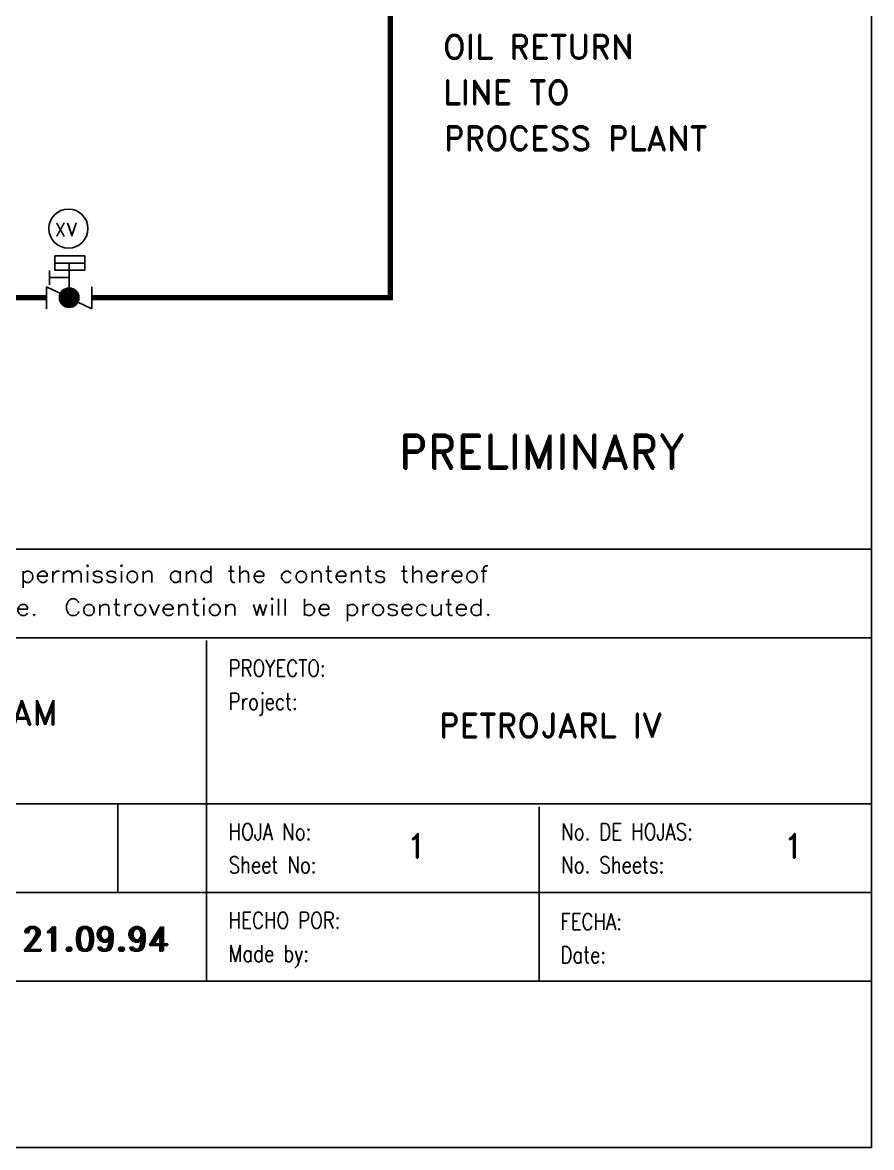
# Model space of a CAD drawing. Extents: x -22909.9 to -22897.8, y -4.7 to 4.1.
# Drawn here: x -22900.165 to -22897.824, y -4.711 to -1.609 of the extents above; entities that cross this region are included whole.
import ezdxf

# ---------------------------------------------------------------- set-up
doc = ezdxf.new("R2010")
doc.units = 0
doc.header["$MEASUREMENT"] = 0
doc.layers.get('0').update_dxf_attribs({"linetype": 'CONTINUOUS'})
for name, color, linetype in [('CARGA', 7, 'CONTINUOUS'), ('COW', 2, 'CONTINUOUS'), ('FORMATO', 7, 'CONTINUOUS'), ('SPEC', 93, 'CONTINUOUS')]:
    doc.layers.add(name, color=color, linetype=linetype)
doc.styles.add('ROMAND', font='romand', dxfattribs={"height": 0.0339})
doc.styles.add('SIMPLEX', font='SIMPLEX.SHX')

# ---------------------------------------------------------------- blocks, each defined once
blk = doc.blocks.new('*X18')
at = {"color": 0}
for p, q in [((10.8503, 3.7621), (10.8784, 3.7902)), ((10.8503, 3.7623), (10.8783, 3.7902)), ((10.8503, 3.7625), (10.8781, 3.7902)), ((10.8503, 3.7626), (10.8779, 3.7902)), ((10.8503, 3.7628), (10.8777, 3.7902)), ((10.8503, 3.763), (10.8776, 3.7902)), ((10.8503, 3.7632), (10.8774, 3.7902)), ((10.8503, 3.7633), (10.8772, 3.7902)), ((10.8503, 3.7635), (10.877, 3.7902)), ((10.8503, 3.7637), (10.8769, 3.7902)), ((10.8503, 3.7639), (10.8767, 3.7902)), ((10.8503, 3.7641), (10.8765, 3.7902)), ((10.8503, 3.7642), (10.8763, 3.7902)), ((10.8503, 3.7644), (10.8761, 3.7902)), ((10.8503, 3.7646), (10.8759, 3.7902)), ((10.8504, 3.7613), (10.8793, 3.7902)), ((10.8504, 3.7615), (10.8791, 3.7902)), ((10.8504, 3.7616), (10.8789, 3.7902)), ((10.8504, 3.7618), (10.8788, 3.7902)), ((10.8504, 3.762), (10.8786, 3.7902)), ((10.8504, 3.7648), (10.8758, 3.7902)), ((10.8504, 3.765), (10.8756, 3.7902)), ((10.8504, 3.7652), (10.8754, 3.7902)), ((10.8504, 3.7654), (10.8752, 3.7902)), ((10.8504, 3.7608), (10.8797, 3.7901)), ((10.8504, 3.761), (10.8796, 3.7901)), ((10.8504, 3.7611), (10.8794, 3.7901)), ((10.8504, 3.7656), (10.875, 3.7901)), ((10.8504, 3.7657), (10.8748, 3.7901)), ((10.8504, 3.7659), (10.8746, 3.7901)), ((10.8505, 3.7603), (10.8802, 3.7901)), ((10.8505, 3.7605), (10.8801, 3.7901)), ((10.8505, 3.7606), (10.8799, 3.7901)), ((10.8505, 3.7661), (10.8744, 3.7901)), ((10.8505, 3.7663), (10.8742, 3.7901)), ((10.8505, 3.7599), (10.8807, 3.79)), ((10.8505, 3.76), (10.8805, 3.79)), ((10.8505, 3.7602), (10.8804, 3.79)), ((10.8505, 3.7665), (10.874, 3.79)), ((10.8505, 3.7667), (10.8738, 3.79)), ((10.8506, 3.7595), (10.881, 3.79)), ((10.8506, 3.7597), (10.8809, 3.79)), ((10.8506, 3.7669), (10.8736, 3.79)), ((10.8506, 3.7671), (10.8734, 3.79)), ((10.8506, 3.7592), (10.8813, 3.7899)), ((10.8506, 3.7594), (10.8812, 3.7899)), ((10.8506, 3.7674), (10.8732, 3.7899)), ((10.8507, 3.7589), (10.8816, 3.7899)), ((10.8507, 3.7591), (10.8815, 3.7899)), ((10.8507, 3.7676), (10.873, 3.7899)), ((10.8507, 3.7678), (10.8728, 3.7899)), ((10.8507, 3.7586), (10.8819, 3.7898)), ((10.8507, 3.7588), (10.8818, 3.7898)), ((10.8507, 3.768), (10.8726, 3.7898)), ((10.8508, 3.7583), (10.8822, 3.7898)), ((10.8508, 3.7585), (10.8821, 3.7898)), ((10.8508, 3.7682), (10.8723, 3.7898)), ((10.8508, 3.758), (10.8825, 3.7897)), ((10.8508, 3.7582), (10.8824, 3.7897)), ((10.8508, 3.7684), (10.8721, 3.7897)), ((10.8508, 3.7686), (10.8719, 3.7897)), ((10.8509, 3.7579), (10.8827, 3.7897)), ((10.8509, 3.7689), (10.8717, 3.7897)), ((10.8509, 3.7576), (10.883, 3.7896)), ((10.8509, 3.7577), (10.8828, 3.7896)), ((10.8509, 3.7691), (10.8715, 3.7896)), ((10.851, 3.7573), (10.8832, 3.7896)), ((10.851, 3.7574), (10.8831, 3.7896)), ((10.851, 3.7693), (10.8712, 3.7896)), ((10.851, 3.7572), (10.8834, 3.7895)), ((10.851, 3.7696), (10.871, 3.7895)), ((10.8511, 3.757), (10.8835, 3.7895)), ((10.8511, 3.7567), (10.8838, 3.7894)), ((10.8511, 3.7569), (10.8837, 3.7894)), ((10.8511, 3.7698), (10.8708, 3.7894)), ((10.8512, 3.7566), (10.884, 3.7894)), ((10.8512, 3.77), (10.8705, 3.7894)), ((10.8512, 3.7563), (10.8842, 3.7893)), ((10.8512, 3.7565), (10.8841, 3.7893)), ((10.8512, 3.7703), (10.8703, 3.7893)), ((10.8513, 3.7562), (10.8844, 3.7893)), ((10.8513, 3.7705), (10.87, 3.7893)), ((10.8513, 3.756), (10.8845, 3.7892)), ((10.8514, 3.7559), (10.8847, 3.7892)), ((10.8514, 3.7707), (10.8698, 3.7892)), ((10.8514, 3.7556), (10.8849, 3.7891)), ((10.8514, 3.7558), (10.8848, 3.7891)), ((10.8514, 3.771), (10.8696, 3.7891)), ((10.8515, 3.7555), (10.8851, 3.7891)), ((10.8515, 3.7554), (10.8852, 3.789)), ((10.8515, 3.7713), (10.8693, 3.789)), ((10.8516, 3.7552), (10.8853, 3.789)), ((10.8516, 3.7715), (10.869, 3.789)), ((10.8516, 3.7551), (10.8855, 3.7889)), ((10.8517, 3.7548), (10.8857, 3.7889)), ((10.8517, 3.755), (10.8856, 3.7889)), ((10.8517, 3.7718), (10.8688, 3.7889)), ((10.8517, 3.7547), (10.8859, 3.7888)), ((10.8518, 3.7546), (10.886, 3.7888)), ((10.8518, 3.772), (10.8685, 3.7888)), ((10.8518, 3.7544), (10.8861, 3.7887)), ((10.8519, 3.7543), (10.8863, 3.7887)), ((10.8519, 3.7723), (10.8682, 3.7887)), ((10.8519, 3.7542), (10.8864, 3.7886)), ((10.852, 3.754), (10.8865, 3.7886)), ((10.852, 3.7726), (10.868, 3.7886)), ((10.852, 3.7539), (10.8866, 3.7885)), ((10.8521, 3.7538), (10.8868, 3.7885)), ((10.8521, 3.7729), (10.8677, 3.7885)), ((10.8521, 3.7536), (10.8869, 3.7884)), ((10.8522, 3.7535), (10.887, 3.7884)), ((10.8522, 3.7732), (10.8674, 3.7884)), ((10.8522, 3.7534), (10.8872, 3.7883)), ((10.8523, 3.7533), (10.8873, 3.7883)), ((10.8523, 3.7735), (10.8671, 3.7883)), ((10.8523, 3.7531), (10.8874, 3.7882)), ((10.8524, 3.753), (10.8875, 3.7882)), ((10.8524, 3.7529), (10.8877, 3.7881)), ((10.8524, 3.7738), (10.8668, 3.7881)), ((10.8525, 3.7528), (10.8878, 3.7881)), ((10.8525, 3.7526), (10.8879, 3.788)), ((10.8526, 3.7525), (10.888, 3.788)), ((10.8526, 3.7741), (10.8665, 3.788)), ((10.8526, 3.7524), (10.8882, 3.7879)), ((10.8527, 3.7523), (10.8883, 3.7879)), ((10.8527, 3.7744), (10.8662, 3.7879)), ((10.8527, 3.7522), (10.8884, 3.7878)), ((10.8528, 3.752), (10.8885, 3.7878)), ((10.8528, 3.7747), (10.8658, 3.7877)), ((10.8529, 3.7519), (10.8886, 3.7877)), ((10.8529, 3.7518), (10.8888, 3.7876)), ((10.853, 3.7517), (10.8889, 3.7876)), ((10.853, 3.7516), (10.889, 3.7875)), ((10.853, 3.775), (10.8655, 3.7875)), ((10.8531, 3.7514), (10.8891, 3.7875)), ((10.8531, 3.7513), (10.8892, 3.7874)), ((10.8532, 3.7754), (10.8652, 3.7874)), ((10.8532, 3.7512), (10.8894, 3.7873)), ((10.8533, 3.7511), (10.8895, 3.7873)), ((10.8533, 3.751), (10.8896, 3.7872)), ((10.8534, 3.7508), (10.8897, 3.7872)), ((10.8534, 3.7758), (10.8648, 3.7872)), ((10.8534, 3.7507), (10.8898, 3.7871)), ((10.8535, 3.7506), (10.8899, 3.787)), ((10.8536, 3.7505), (10.89, 3.787)), ((10.8536, 3.7761), (10.8644, 3.787)), ((10.8536, 3.7504), (10.8902, 3.7869)), ((10.8537, 3.7503), (10.8903, 3.7869)), ((10.8538, 3.7502), (10.8904, 3.7868)), ((10.8538, 3.7765), (10.864, 3.7868)), ((10.8538, 3.75), (10.8905, 3.7867)), ((10.8539, 3.7499), (10.8906, 3.7867)), ((10.8539, 3.7498), (10.8907, 3.7866)), ((10.854, 3.7497), (10.8908, 3.7865)), ((10.854, 3.7769), (10.8636, 3.7865)), ((10.8541, 3.7496), (10.891, 3.7865)), ((10.8541, 3.7495), (10.8911, 3.7864)), ((10.8542, 3.7494), (10.8912, 3.7863)), ((10.8543, 3.7493), (10.8913, 3.7863)), ((10.8543, 3.7774), (10.8632, 3.7863)), ((10.8543, 3.7492), (10.8914, 3.7862)), ((10.8544, 3.7491), (10.8915, 3.7861)), ((10.8545, 3.7489), (10.8916, 3.7861)), ((10.8546, 3.7488), (10.8917, 3.786)), ((10.8546, 3.7779), (10.8627, 3.786)), ((10.8546, 3.7487), (10.8918, 3.7859)), ((10.8547, 3.7486), (10.8919, 3.7859)), ((10.8548, 3.7485), (10.892, 3.7858)), ((10.8548, 3.7484), (10.8921, 3.7857)), ((10.8549, 3.7483), (10.8922, 3.7856)), ((10.8549, 3.7784), (10.8622, 3.7856)), ((10.855, 3.7482), (10.8924, 3.7856)), ((10.855, 3.7481), (10.8925, 3.7855)), ((10.8551, 3.748), (10.8926, 3.7854)), ((10.8552, 3.7479), (10.8927, 3.7854)), ((10.8553, 3.7478), (10.8928, 3.7853)), ((10.8553, 3.7477), (10.8929, 3.7852)), ((10.8553, 3.7789), (10.8616, 3.7852)), ((10.8554, 3.7476), (10.893, 3.7851)), ((10.8555, 3.7475), (10.8931, 3.7851)), ((10.8556, 3.7474), (10.8932, 3.785)), ((10.8556, 3.7473), (10.8933, 3.7849)), ((10.8557, 3.7472), (10.8934, 3.7848)), ((10.8558, 3.7471), (10.8935, 3.7848)), ((10.8558, 3.7796), (10.8609, 3.7847)), ((10.8559, 3.747), (10.8936, 3.7847)), ((10.8559, 3.7469), (10.8937, 3.7846)), ((10.856, 3.7468), (10.8938, 3.7845)), ((10.8561, 3.7467), (10.8939, 3.7845)), ((10.8562, 3.7466), (10.894, 3.7844)), ((10.8562, 3.7465), (10.8941, 3.7843)), ((10.8563, 3.7464), (10.8942, 3.7842)), ((10.8564, 3.7463), (10.8943, 3.7841)), ((10.8565, 3.7462), (10.8944, 3.7841)), ((10.8565, 3.7805), (10.8601, 3.7841)), ((10.8566, 3.7461), (10.8945, 3.784)), ((10.8566, 3.746), (10.8946, 3.7839)), ((10.8567, 3.7459), (10.8947, 3.7838)), ((10.8568, 3.7458), (10.8948, 3.7837)), ((10.8569, 3.7457), (10.8949, 3.7837)), ((10.857, 3.7456), (10.8949, 3.7836)), ((10.8571, 3.7455), (10.895, 3.7835)), ((10.8571, 3.7454), (10.8951, 3.7834)), ((10.8572, 3.7453), (10.8952, 3.7833)), ((10.8573, 3.7452), (10.8953, 3.7832)), ((10.8574, 3.7451), (10.8954, 3.7832)), ((10.8575, 3.745), (10.8955, 3.7831)), ((10.8576, 3.745), (10.8956, 3.783)), ((10.8576, 3.7449), (10.8957, 3.7829)), ((10.8577, 3.7448), (10.8958, 3.7828)), ((10.8578, 3.7447), (10.8959, 3.7827)), ((10.8579, 3.7446), (10.896, 3.7826)), ((10.858, 3.7445), (10.896, 3.7826)), ((10.8581, 3.7444), (10.8961, 3.7825)), ((10.8582, 3.7443), (10.8962, 3.7824)), ((10.8583, 3.7442), (10.8963, 3.7823)), ((10.8583, 3.7441), (10.8964, 3.7822)), ((10.8584, 3.7441), (10.8965, 3.7821)), ((10.8585, 3.744), (10.8966, 3.782)), ((10.8586, 3.7439), (10.8967, 3.7819)), ((10.8587, 3.7438), (10.8968, 3.7818)), ((10.8588, 3.7437), (10.8968, 3.7818)), ((10.8589, 3.7436), (10.8969, 3.7817)), ((10.859, 3.7435), (10.897, 3.7816)), ((10.8591, 3.7435), (10.8971, 3.7815)), ((10.8592, 3.7434), (10.8972, 3.7814)), ((10.8593, 3.7433), (10.8973, 3.7813)), ((10.8594, 3.7432), (10.8973, 3.7812)), ((10.8594, 3.7431), (10.8974, 3.7811)), ((10.8595, 3.743), (10.8975, 3.781)), ((10.8596, 3.743), (10.8976, 3.7809)), ((10.8597, 3.7429), (10.8977, 3.7808)), ((10.8598, 3.7428), (10.8978, 3.7807)), ((10.8599, 3.7427), (10.8978, 3.7806)), ((10.86, 3.7426), (10.8979, 3.7805)), ((10.8601, 3.7426), (10.898, 3.7804)), ((10.8602, 3.7425), (10.8981, 3.7803)), ((10.8603, 3.7424), (10.8982, 3.7802)), ((10.8604, 3.7423), (10.8982, 3.7801)), ((10.8605, 3.7422), (10.8983, 3.78)), ((10.8606, 3.7422), (10.8984, 3.7799)), ((10.8607, 3.7421), (10.8985, 3.7798)), ((10.8608, 3.742), (10.8985, 3.7797)), ((10.8609, 3.7419), (10.8986, 3.7796)), ((10.861, 3.7419), (10.8987, 3.7795)), ((10.8611, 3.7418), (10.8988, 3.7794)), ((10.8612, 3.7417), (10.8988, 3.7793)), ((10.8613, 3.7416), (10.8989, 3.7792)), ((10.8614, 3.7416), (10.899, 3.7791)), ((10.8615, 3.7415), (10.8991, 3.779)), ((10.8616, 3.7414), (10.8991, 3.7789)), ((10.8617, 3.7413), (10.8992, 3.7788)), ((10.8618, 3.7413), (10.8993, 3.7787)), ((10.8619, 3.7412), (10.8994, 3.7786)), ((10.862, 3.7411), (10.8994, 3.7785)), ((10.8621, 3.741), (10.8995, 3.7784)), ((10.8622, 3.741), (10.8996, 3.7783)), ((10.8623, 3.7409), (10.8997, 3.7782)), ((10.8625, 3.7408), (10.8997, 3.7781)), ((10.8626, 3.7408), (10.8998, 3.778)), ((10.8627, 3.7407), (10.8999, 3.7779)), ((10.8628, 3.7406), (10.8999, 3.7778)), ((10.8629, 3.7406), (10.9, 3.7777)), ((10.863, 3.7405), (10.9001, 3.7776)), ((10.8631, 3.7404), (10.9001, 3.7774)), ((10.8632, 3.7403), (10.9002, 3.7773)), ((10.8633, 3.7403), (10.9003, 3.7772)), ((10.8634, 3.7402), (10.9003, 3.7771)), ((10.8635, 3.7402), (10.9004, 3.777)), ((10.8637, 3.7401), (10.9005, 3.7769)), ((10.8638, 3.74), (10.9005, 3.7768)), ((10.8639, 3.74), (10.9006, 3.7767)), ((10.864, 3.7399), (10.9007, 3.7766)), ((10.8641, 3.7398), (10.9007, 3.7764)), ((10.8642, 3.7398), (10.9008, 3.7763)), ((10.8643, 3.7397), (10.9008, 3.7762)), ((10.8644, 3.7396), (10.9009, 3.7761)), ((10.8646, 3.7396), (10.901, 3.776)), ((10.8647, 3.7395), (10.901, 3.7759)), ((10.8648, 3.7395), (10.9011, 3.7758)), ((10.8649, 3.7394), (10.9012, 3.7756)), ((10.865, 3.7393), (10.9012, 3.7755)), ((10.8651, 3.7393), (10.9013, 3.7754)), ((10.8653, 3.7392), (10.9013, 3.7753)), ((10.8654, 3.7392), (10.9014, 3.7752)), ((10.8655, 3.7391), (10.9014, 3.775)), ((10.8656, 3.739), (10.9015, 3.7749)), ((10.8657, 3.739), (10.9016, 3.7748)), ((10.8659, 3.7389), (10.9016, 3.7747)), ((10.866, 3.7389), (10.9017, 3.7746)), ((10.8661, 3.7388), (10.9017, 3.7744)), ((10.8662, 3.7388), (10.9018, 3.7743)), ((10.8663, 3.7387), (10.9018, 3.7742)), ((10.8665, 3.7387), (10.9019, 3.7741)), ((10.8666, 3.7386), (10.9019, 3.774)), ((10.8667, 3.7386), (10.902, 3.7738)), ((10.8668, 3.7385), (10.9021, 3.7737)), ((10.867, 3.7384), (10.9021, 3.7736)), ((10.8671, 3.7384), (10.9022, 3.7735)), ((10.8672, 3.7383), (10.9022, 3.7733)), ((10.8673, 3.7383), (10.9023, 3.7732)), ((10.8675, 3.7382), (10.9023, 3.7731)), ((10.8676, 3.7382), (10.9024, 3.773)), ((10.8677, 3.7381), (10.9024, 3.7728)), ((10.8679, 3.7381), (10.9025, 3.7727)), ((10.868, 3.738), (10.9025, 3.7726)), ((10.8681, 3.738), (10.9025, 3.7724)), ((10.8682, 3.738), (10.9026, 3.7723)), ((10.8684, 3.7379), (10.9026, 3.7722)), ((10.8685, 3.7379), (10.9027, 3.772)), ((10.8686, 3.7378), (10.9027, 3.7719)), ((10.8688, 3.7378), (10.9028, 3.7718)), ((10.8689, 3.7377), (10.9028, 3.7716)), ((10.869, 3.7377), (10.9029, 3.7715)), ((10.8692, 3.7376), (10.9029, 3.7714)), ((10.8693, 3.7376), (10.9029, 3.7712)), ((10.8694, 3.7376), (10.903, 3.7711)), ((10.8696, 3.7375), (10.903, 3.771)), ((10.8697, 3.7375), (10.9031, 3.7708)), ((10.8699, 3.7374), (10.9031, 3.7707)), ((10.87, 3.7374), (10.9031, 3.7706)), ((10.8701, 3.7374), (10.9032, 3.7704)), ((10.8703, 3.7373), (10.9032, 3.7703)), ((10.8704, 3.7373), (10.9033, 3.7701)), ((10.8705, 3.7373), (10.9033, 3.77)), ((10.8707, 3.7372), (10.9033, 3.7699)), ((10.8708, 3.7372), (10.9034, 3.7697)), ((10.871, 3.7371), (10.9034, 3.7696)), ((10.8711, 3.7371), (10.9034, 3.7694)), ((10.8713, 3.7371), (10.9035, 3.7693)), ((10.8714, 3.7371), (10.9035, 3.7691)), ((10.8715, 3.737), (10.9035, 3.769)), ((10.8717, 3.737), (10.9036, 3.7689)), ((10.8718, 3.737), (10.9036, 3.7687)), ((10.872, 3.7369), (10.9036, 3.7686)), ((10.8721, 3.7369), (10.9037, 3.7684)), ((10.8723, 3.7369), (10.9037, 3.7683)), ((10.8724, 3.7368), (10.9037, 3.7681)), ((10.8726, 3.7368), (10.9037, 3.768)), ((10.8727, 3.7368), (10.9038, 3.7678)), ((10.8729, 3.7368), (10.9038, 3.7677)), ((10.873, 3.7367), (10.9038, 3.7675)), ((10.8732, 3.7367), (10.9038, 3.7674)), ((10.8733, 3.7367), (10.9039, 3.7672)), ((10.8735, 3.7367), (10.9039, 3.7671)), ((10.8737, 3.7367), (10.9039, 3.7669)), ((10.8738, 3.7366), (10.9039, 3.7667)), ((10.874, 3.7366), (10.9039, 3.7666)), ((10.8741, 3.7366), (10.904, 3.7664)), ((10.8743, 3.7366), (10.904, 3.7663)), ((10.8744, 3.7366), (10.904, 3.7661)), ((10.8746, 3.7365), (10.904, 3.7659)), ((10.8748, 3.7365), (10.904, 3.7658)), ((10.8749, 3.7365), (10.904, 3.7656)), ((10.8751, 3.7365), (10.9041, 3.7655)), ((10.8753, 3.7365), (10.9041, 3.7653)), ((10.8754, 3.7365), (10.9041, 3.7651)), ((10.8756, 3.7365), (10.9041, 3.765)), ((10.8758, 3.7365), (10.9041, 3.7648)), ((10.8759, 3.7364), (10.9041, 3.7646)), ((10.8761, 3.7364), (10.9041, 3.7645)), ((10.8763, 3.7364), (10.9041, 3.7643)), ((10.8764, 3.7364), (10.9041, 3.7641)), ((10.8766, 3.7364), (10.9041, 3.7639)), ((10.8768, 3.7364), (10.9041, 3.7638)), ((10.877, 3.7364), (10.9041, 3.7636)), ((10.8771, 3.7364), (10.9041, 3.7634)), ((10.8773, 3.7364), (10.9041, 3.7632)), ((10.8775, 3.7364), (10.9041, 3.7631)), ((10.8777, 3.7364), (10.9041, 3.7629)), ((10.8778, 3.7364), (10.9041, 3.7627)), ((10.878, 3.7364), (10.9041, 3.7625)), ((10.8782, 3.7364), (10.9041, 3.7623)), ((10.8784, 3.7364), (10.9041, 3.7622)), ((10.8786, 3.7364), (10.9041, 3.762)), ((10.8788, 3.7365), (10.9041, 3.7618)), ((10.879, 3.7365), (10.9041, 3.7616)), ((10.8791, 3.7365), (10.9041, 3.7614)), ((10.8793, 3.7365), (10.9041, 3.7612)), ((10.8795, 3.7365), (10.904, 3.761)), ((10.8797, 3.7365), (10.904, 3.7608)), ((10.8799, 3.7365), (10.904, 3.7606)), ((10.8801, 3.7366), (10.904, 3.7604)), ((10.8803, 3.7366), (10.904, 3.7602)), ((10.8805, 3.7366), (10.9039, 3.76)), ((10.8807, 3.7366), (10.9039, 3.7598)), ((10.8809, 3.7367), (10.9039, 3.7596)), ((10.8811, 3.7367), (10.9039, 3.7594)), ((10.8813, 3.7367), (10.9038, 3.7592)), ((10.8815, 3.7368), (10.9038, 3.759)), ((10.8818, 3.7368), (10.9038, 3.7588)), ((10.882, 3.7368), (10.9037, 3.7586)), ((10.8822, 3.7369), (10.9037, 3.7584)), ((10.8824, 3.7369), (10.9036, 3.7581)), ((10.8826, 3.737), (10.9036, 3.7579)), ((10.8829, 3.737), (10.9035, 3.7577)), ((10.8831, 3.7371), (10.9035, 3.7575)), ((10.8833, 3.7371), (10.9034, 3.7572)), ((10.8835, 3.7372), (10.9034, 3.757)), ((10.8838, 3.7372), (10.9033, 3.7568)), ((10.884, 3.7373), (10.9033, 3.7565)), ((10.8842, 3.7373), (10.9032, 3.7563)), ((10.8845, 3.7374), (10.9031, 3.7561)), ((10.8847, 3.7375), (10.9031, 3.7558)), ((10.885, 3.7376), (10.903, 3.7556)), ((10.8852, 3.7376), (10.9029, 3.7553)), ((10.8855, 3.7377), (10.9028, 3.755)), ((10.8858, 3.7378), (10.9027, 3.7548)), ((10.886, 3.7379), (10.9027, 3.7545)), ((10.8863, 3.738), (10.9026, 3.7542)), ((10.8866, 3.7381), (10.9025, 3.754)), ((10.8869, 3.7382), (10.9024, 3.7537)), ((10.8872, 3.7383), (10.9022, 3.7534)), ((10.8875, 3.7384), (10.9021, 3.7531)), ((10.8878, 3.7386), (10.902, 3.7528)), ((10.8881, 3.7387), (10.9019, 3.7525)), ((10.8884, 3.7388), (10.9017, 3.7522)), ((10.8887, 3.739), (10.9016, 3.7518)), ((10.8891, 3.7392), (10.9014, 3.7515)), ((10.8894, 3.7393), (10.9012, 3.7511)), ((10.8898, 3.7395), (10.901, 3.7508)), ((10.8902, 3.7397), (10.9008, 3.7504)), ((10.8906, 3.74), (10.9006, 3.75)), ((10.891, 3.7402), (10.9004, 3.7496)), ((10.8914, 3.7405), (10.9001, 3.7491)), ((10.8919, 3.7408), (10.8998, 3.7486)), ((10.8925, 3.7411), (10.8994, 3.7481)), ((10.8931, 3.7416), (10.899, 3.7475)), ((10.8938, 3.7421), (10.8984, 3.7468)), ((10.8948, 3.7429), (10.8976, 3.7458))]:
    blk.add_line(p, q, dxfattribs=at)

msp = doc.modelspace()

# ---------------------------------------------------------------- linework, layer by layer
at = {"layer": 'FORMATO', "color": 2}
for p, q in [((-22897.8242, 4.0574), (-22897.8242, -4.7112)), ((-22897.8242, -4.7112), (-22909.8925, -4.7112))]:
    msp.add_line(p, q, dxfattribs=at)
at = {"layer": 'FORMATO', "color": 4}
for p, q in [((-22897.8242, -3.0614), (-22903.4764, -3.0614)), ((-22903.4764, -3.3058), (-22897.8242, -3.3058)), ((-22899.6574, -3.3134), (-22899.6574, -3.7641)), ((-22899.6574, -3.7641), (-22897.8242, -3.7641)), ((-22899.6574, -4.0085), (-22899.6574, -4.0161)), ((-22899.6574, -4.0085), (-22899.6574, -4.2529)), ((-22899.6574, -4.0085), (-22897.8242, -4.0085)), ((-22903.4764, -4.2529), (-22897.8242, -4.2529))]:
    msp.add_line(p, q, dxfattribs=at)
at = {"layer": 'FORMATO', "color": 1}
for p, q in [((-22903.4764, -3.7641), (-22899.6574, -3.7641)), ((-22899.6574, -4.0085), (-22899.6574, -3.7641)), ((-22898.7408, -3.7717), (-22898.7408, -4.0161)), ((-22903.4764, -4.0085), (-22899.6574, -4.0085)), ((-22898.7408, -4.2529), (-22898.7408, -4.0085))]:
    msp.add_line(p, q, dxfattribs=at)
at = {"layer": 'FORMATO', "color": 6}
msp.add_line((-22899.9018, -4.0085), (-22899.9018, -3.7641), dxfattribs=at)
at = {"layer": 'SPEC'}
for p, q in [((-22900.0761, -2.253), (-22900.0761, -2.2924)), ((-22899.9928, -2.253), (-22900.0761, -2.253)), ((-22899.9928, -2.2924), (-22899.9928, -2.253)), ((-22900.0903, -2.293), (-22900.0903, -2.3324)), ((-22899.9928, -2.2727), (-22900.0761, -2.2727)), ((-22900.0761, -2.2924), (-22899.9928, -2.2924)), ((-22900.0361, -2.3617), (-22900.0361, -2.2727)), ((-22900.0366, -2.3127), (-22900.0903, -2.3127)), ((-22900.0985, -2.3987), (-22900.0985, -2.3379)), ((-22900.0985, -2.3379), (-22900.0603, -2.3564)), ((-22899.9736, -2.3987), (-22899.9736, -2.3379)), ((-22900.0359, -2.368), (-22900.0366, -2.3683)), ((-22900.0366, -2.3683), (-22900.0363, -2.3685)), ((-22900.0355, -2.3683), (-22900.0362, -2.3687)), ((-22900.0358, -2.3682), (-22900.0355, -2.3683)), ((-22900.012, -2.3802), (-22899.9736, -2.3987))]:
    msp.add_line(p, q, dxfattribs=at)
at = {"layer": 'SPEC', "const_width": 0.015}
for points in [[(-22899.9736, -2.3682), (-22899.1506, -2.3682), (-22899.1506, 3.6264)], [(-22900.8667, -2.3682), (-22900.0985, -2.3682)]]:
    msp.add_lwpolyline(points, dxfattribs=at)
at = {"layer": 'SPEC'}
for centre, radius in [((-22900.0382, -2.1776), 0.0538), ((-22900.0361, -2.3682), 0.0269)]:
    msp.add_circle(centre, radius, dxfattribs=at)

# ---------------------------------------------------------------- block references
msp.add_blockref('*X18', (-22910.9133, -6.1315), dxfattribs=at)

# ---------------------------------------------------------------- texts
at = {"style": 'ROMAND'}
for s, height, p in [('PRELIMINARY', 0.092712, (-22899.1272, -2.8393)), ('PETROJARL IV', 0.066223, (-22899.0164, -3.581)), ('1', 0.0662, (-22899.1059, -3.9124)), ('1', 0.0662, (-22898.0668, -3.9124))]:
    msp.add_text(s, height=height, dxfattribs=at).set_placement(p)
at = {"layer": 'CARGA', "style": 'ROMAND'}
for s, height, p in [('CARGO SYSTEM FLOW DIAGRAM', 0.067734, (-22901.4872, -3.5455)), ('21.09.94', 0.06622, (-22900.1685, -4.1691))]:
    msp.add_text(s, height=height, dxfattribs=at).set_placement(p)
at = {"layer": 'COW', "style": 'ROMAND'}
msp.add_text('21.09.94', height=0.06622, dxfattribs=at).set_placement((-22900.1628, -4.1691))
at = {"layer": 'FORMATO', "color": 6, "style": 'SIMPLEX'}
for s, height, width, p in [('This document, which is property of ASTANO, must not be copied without written permission and the contents thereof', 0.0458288, 1.13, (-22903.0793, -3.153)), ('must not be imported to a third party nor be used for any unauthorized purpose.  Controvention will be prosecuted.', 0.0458288, 1.14, (-22903.0793, -3.2447)), ('PROYECTO:', 0.04583, 0.8, (-22899.5963, -3.4127)), ('Project:', 0.04583, 0.8, (-22899.5963, -3.5044)), ('HOJA No:', 0.04583, 0.8, (-22899.5963, -3.8634)), ('No. DE HOJAS:', 0.045829, 0.8, (-22898.6797, -3.8634)), ('Sheet No:', 0.04583, 0.8, (-22899.5963, -3.955)), ('No. Sheets:', 0.045829, 0.8, (-22898.6797, -3.955)), ('HECHO POR:', 0.04583, 0.8, (-22899.5963, -4.1078)), ('FECHA:', 0.04583, 0.8, (-22898.6817, -4.1115)), ('Made by:', 0.04583, 0.8, (-22899.5963, -4.1995)), ('Date:', 0.04583, 0.8, (-22898.6817, -4.2031))]:
    msp.add_text(s, height=height, dxfattribs=dict(at, width=width)).set_placement(p)
at = {"layer": 'SPEC', "style": 'ROMAND'}
for s, height, p in [('OIL RETURN ', 0.066752, (-22899.0058, -1.71)), ('LINE TO', 0.06675, (-22899.0058, -1.8353)), ('PROCESS PLANT', 0.066752, (-22899.003, -1.9621)), ('XV', 0.03658, (-22900.0762, -2.1989))]:
    msp.add_text(s, height=height, dxfattribs=at).set_placement(p)

doc.saveas('drawing.dxf')
